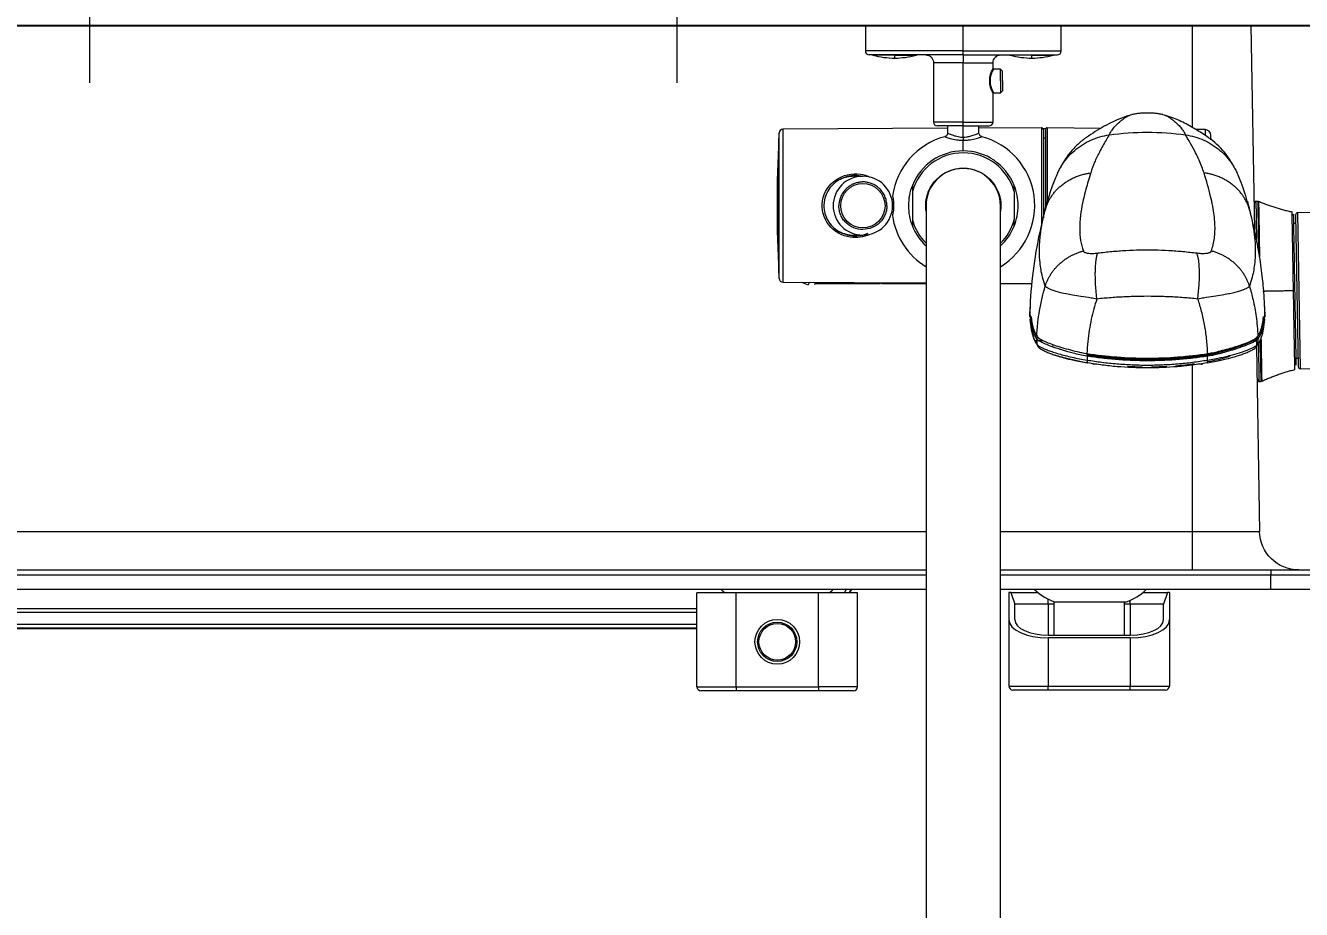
# Model space of a CAD drawing. Extents: x 0 to 3160, y 0 to 2315.
# Drawn here: x 906.4 to 1232.2, y 1869.3 to 2095 of the extents above; entities that cross this region are included whole.
import ezdxf

# ---------------------------------------------------------------- set-up
doc = ezdxf.new("R2010")
doc.units = 0
doc.header["$LTSCALE"] = 10
doc.header["$MEASUREMENT"] = 0
doc.header["$PDMODE"] = 3
doc.header["$PDSIZE"] = -10
doc.linetypes.add('CENTER2', pattern=[28.575, 19.05, -3.175, 3.175, -3.175])
doc.layers.get('0').update_dxf_attribs({"linetype": 'CONTINUOUS'})
doc.layers.get('DEFPOINTS').update_dxf_attribs({"linetype": 'CONTINUOUS'})
doc.layers.add('1', color=7, linetype='CONTINUOUS', true_color=0xffffff)
doc.layers.add('Cneter', color=1, linetype='CENTER2', lineweight=13)
doc.styles.add('Daelim Dimension', font='')
doc.styles.get('Daelim Dimension').set_extended_font_data('나눔고딕')
doc.dimstyles.new('DEFAULT', dxfattribs={"dimscale": 2, "dimtxt": 2, "dimasz": 2, "dimexe": 0, "dimexo": 2, "dimgap": 1, "dimtad": 1, "dimdec": 1, "dimzin": 9, "dimdsep": 46, "dimtxsty": 'Daelim Dimension', "dimcen": 0.5, "dimclrd": 252, "dimclre": 252, "dimclrt": 3, "dimadec": 1, "dimazin": 0, "dimtfac": 1, "dimtdec": 1, "dimtix": 1, "dimtmove": 0, "dimatfit": 3, "dimfxl": 1, "dimtolj": 1, "dimtzin": 1, "dimlwd": 9, "dimlwe": 9, "dimarcsym": 0})

# ---------------------------------------------------------------- blocks, each defined once
blk = doc.blocks.new('*D13')
at = {"color": 5, "lineweight": 9, "ltscale": 0.5, "transparency": 16777216}
for p, q in [((1424.25, 2095.02), (1425.94, 2095.02)), ((1423.94, 2087.02), (1423.94, 1551.36)), ((1149.83, 1543.36), (1425.94, 1543.36))]:
    blk.add_line(p, q, dxfattribs=at)
at = {"color": 5, "ltscale": 0.5, "transparency": 16777216}
for points in [[(1422.61, 2087.02), (1425.27, 2087.02), (1423.94, 2095.02)], [(1422.61, 1551.36), (1425.27, 1551.36), (1423.94, 1543.36)]]:
    blk.add_solid(points, dxfattribs=at)
at = {"layer": 'DEFPOINTS', "color": 0, "ltscale": 0.5, "transparency": 16777216}
for p in [(1420.25, 2095.02), (1145.83, 1543.36), (1423.94, 1543.36)]:
    blk.add_point(p, dxfattribs=at)
at = {"color": 7, "ltscale": 0.5, "transparency": 16777216, "insert": (1411.05, 1819.19), "char_height": 20, "attachment_point": 5, "rotation": 90, "style": 'Daelim Dimension'}
blk.add_mtext('\\A1;552', dxfattribs=at)

msp = doc.modelspace()

# ---------------------------------------------------------------- linework, layer by layer
at = {"ltscale": 0.5}
msp.add_line((680.33, 2095.02), (2160.17, 2095.02), dxfattribs=at)
at = {"color": 7, "ltscale": 0.5}
msp.add_arc((1158.33, 2080.88), 5.74, 148.4805, 211.521, dxfattribs=at)
at = {"layer": '1', "color": 7, "linetype": 'Continuous', "lineweight": 18}
for p, q in [((1138.23, 2095.02), (784.33, 2095.02)), ((1120.83, 2095.02), (1120.83, 2088.52)), ((1145.83, 2095.02), (1120.83, 2095.02)), ((1145.83, 2095.02), (1170.83, 2095.02)), ((1204.33, 2095.02), (1155.83, 2095.02)), ((1170.83, 2088.52), (1170.83, 2095.02)), ((1204.33, 2095.02), (1219.25, 2095.02)), ((1219.25, 2095.02), (1220.16, 2042.94)), ((1145.83, 2087.52), (1121.83, 2087.52)), ((1138.23, 2085.52), (1138.23, 2070.38)), ((1145.83, 2087.52), (1169.83, 2087.52)), ((1153.43, 2083.88), (1153.43, 2085.52)), ((1155.33, 2083.88), (1153.43, 2083.88)), ((1155.83, 2083.38), (1155.33, 2083.88)), ((1155.33, 2080.88), (1155.33, 2083.88)), ((1155.83, 2080.88), (1155.83, 2083.38)), ((1155.33, 2080.88), (1155.33, 2077.88)), ((1155.83, 2080.88), (1155.83, 2078.38)), ((1153.43, 2077.88), (1155.33, 2077.88)), ((1153.43, 2070.38), (1153.43, 2077.88)), ((1155.33, 2077.88), (1155.83, 2078.38)), ((1141.83, 2068.78), (1099.79, 2068.53)), ((1145.83, 2069.38), (1139.23, 2069.38)), ((1141.83, 2069.38), (1141.83, 2067.61)), ((1145.83, 2069.38), (1152.43, 2069.38)), ((1149.83, 2067.61), (1149.83, 2069.38)), ((1165.79, 2068.92), (1149.83, 2068.83)), ((1165.79, 2068.92), (1165.79, 2043.96)), ((1181.05, 2068.76), (1167.29, 2068.92)), ((1167.29, 2068.92), (1167.29, 2049.98)), ((1098.77, 2067.03), (1098.77, 2031.02)), ((1166.86, 2068.68), (1166.22, 2068.68)), ((1166.29, 2068.42), (1166.29, 2045.96)), ((1166.79, 2066.23), (1166.29, 2066.23)), ((1166.79, 2068.42), (1166.79, 2049.02)), ((1207.57, 2068.45), (1205.18, 2068.48)), ((1120.19, 2056.52), (1117.85, 2056.52)), ((1132.83, 2052.66), (1132.83, 2045.38)), ((1158.83, 2052.66), (1158.83, 2045.38)), ((1136.33, 2049.02), (1136.33, 2021.12)), ((1155.33, 2021.12), (1155.33, 2049.02)), ((1230.69, 2046.7), (1231.03, 2027.3)), ((1271.45, 2047.44), (1231.18, 2047.21)), ((1231.18, 2047.21), (1231.52, 2027.31)), ((1230.72, 2044.51), (1230.02, 2044.5)), ((1117.85, 2041.52), (1120.19, 2041.52)), ((1220.27, 2041.95), (1220.17, 2041.94)), ((1099.79, 2029.51), (1136.33, 2029.3)), ((1104.5, 2029.49), (1106.2, 2028.83)), ((1108.23, 2029.12), (1124.33, 2029.12)), ((1125.33, 2029.12), (1125.33, 2029.36)), ((1125.33, 2029.12), (1136.33, 2029.19)), ((1155.33, 2029.19), (1163.39, 2029.14)), ((1231.03, 2027.3), (1231.36, 2007.91)), ((1231.52, 2027.31), (1231.87, 2007.41)), ((1136.33, 2021.12), (1136.33, 1686.12)), ((1155.33, 1686.12), (1155.33, 2021.12)), ((1166.07, 2014.52), (1164.27, 2014.52)), ((1220.64, 2015.28), (1220.68, 2013.08)), ((1220.68, 2012.99), (1221.5, 1965.85)), ((1220.69, 2012.3), (1220.79, 2012.29)), ((1230.63, 2010.08), (1231.33, 2010.1)), ((1231.87, 2007.41), (1272.13, 2008.59)), ((1221.43, 2004.13), (1221.81, 2004.14)), ((764.33, 1956.02), (1136.33, 1956.02)), ((1155.33, 1956.02), (1224.33, 1956.02)), ((1224.33, 1956.02), (1242.99, 1956.02)), ((1136.33, 1951.02), (764.33, 1951.02)), ((1087.83, 1950.18), (1077.83, 1950.18)), ((1077.83, 1926.18), (1077.83, 1950.18)), ((1108.83, 1950.18), (1087.83, 1950.18)), ((1118.83, 1950.18), (1108.83, 1950.18)), ((1118.83, 1926.18), (1118.83, 1950.18)), ((1224.33, 1951.02), (1155.33, 1951.02)), ((1157.48, 1950.3), (1157.48, 1943.34)), ((1157.98, 1950.3), (1157.48, 1950.3)), ((1157.98, 1950.3), (1158.98, 1947.3)), ((1157.98, 1950.3), (1164.84, 1950.3)), ((1191.75, 1950.3), (1197.98, 1950.3)), ((1197.98, 1950.3), (1196.98, 1947.3)), ((1198.48, 1950.3), (1197.98, 1950.3)), ((1198.48, 1950.3), (1198.48, 1943.34)), ((1242.83, 1951.02), (1224.33, 1951.02)), ((818.72, 1946.15), (1077.83, 1946.15)), ((1158.98, 1943.34), (1158.98, 1947.3)), ((1167.48, 1947.3), (1158.98, 1947.3)), ((1168.98, 1947.3), (1167.48, 1947.3)), ((1168.98, 1947.94), (1168.98, 1939.38)), ((1169.12, 1947.89), (1178.3, 1947.89)), ((1178.3, 1947.89), (1187.47, 1947.89)), ((1186.98, 1939.38), (1186.98, 1947.89)), ((1188.48, 1947.3), (1186.98, 1947.3)), ((1196.98, 1947.3), (1188.48, 1947.3)), ((1196.98, 1943.34), (1196.98, 1947.3)), ((1157.48, 1943.34), (1157.48, 1926.37)), ((1198.48, 1943.34), (1198.48, 1926.37)), ((1077.83, 1941.02), (818.72, 1941.02)), ((1167.48, 1939.38), (1188.48, 1939.38)), ((1188.48, 1938.68), (1167.48, 1938.68)), ((1087.83, 1925.18), (1078.83, 1925.18)), ((1108.83, 1925.18), (1087.83, 1925.18)), ((1117.83, 1925.18), (1108.83, 1925.18)), ((1167.48, 1925.37), (1158.48, 1925.37)), ((1188.48, 1925.37), (1167.48, 1925.37)), ((1197.48, 1925.37), (1188.48, 1925.37))]:
    msp.add_line(p, q, dxfattribs=at)
at = {"layer": '1', "color": 7, "linetype": 'Continuous', "lineweight": 13}
for p, q in [((1145.83, 2088.52), (1145.83, 2095.02)), ((1204.33, 2068.96), (1204.33, 2095.02)), ((1145.83, 2088.52), (1120.83, 2088.52)), ((1145.83, 2087.52), (1145.83, 2088.52)), ((1145.83, 2088.52), (1170.83, 2088.52)), ((1128.33, 2087.42), (1122.86, 2087.42)), ((1128.33, 2087.52), (1128.33, 2087.42)), ((1128.33, 2087.42), (1133.81, 2087.42)), ((1128.33, 2086.72), (1128.33, 2087.42)), ((1145.83, 2085.52), (1138.23, 2085.52)), ((1145.83, 2087.52), (1145.83, 2085.52)), ((1145.83, 2085.52), (1153.43, 2085.52)), ((1145.83, 2070.38), (1145.83, 2085.52)), ((1163.33, 2087.42), (1157.86, 2087.42)), ((1163.33, 2087.52), (1163.33, 2087.42)), ((1163.33, 2087.42), (1168.81, 2087.42)), ((1163.33, 2086.72), (1163.33, 2087.42)), ((1145.83, 2066.52), (1145.83, 2084.02)), ((1145.83, 2070.38), (1138.23, 2070.38)), ((1145.83, 2069.38), (1145.83, 2070.38)), ((1145.83, 2070.38), (1153.43, 2070.38)), ((1098.73, 2049.02), (1098.73, 2066.24)), ((1098.77, 2067.04), (1098.77, 2031)), ((1098.8, 2049.02), (1098.8, 2067.59)), ((1099.79, 2068.53), (1099.79, 2029.51)), ((1145.83, 2063.02), (1145.83, 2065.74)), ((1207.57, 2068.45), (1207.57, 2067.1)), ((1209.05, 2065.87), (1209.05, 2067)), ((1098.73, 2031.8), (1098.73, 2049.02)), ((1098.8, 2030.46), (1098.8, 2049.02)), ((1124.33, 2029.12), (1124.33, 2029.37)), ((1164.72, 2013.58), (1164.59, 2015.07)), ((1221.08, 2015.07), (1220.95, 2013.58)), ((1177.45, 2010.6), (1177.47, 2009.61)), ((1208.19, 2009.62), (1208.22, 2010.6)), ((1204.33, 1965.85), (1204.33, 2008.41)), ((784.33, 1965.85), (1136.33, 1965.85)), ((1155.33, 1965.85), (1204.33, 1965.85)), ((1204.33, 1956.02), (1204.33, 1965.85)), ((1204.33, 1965.85), (1221.5, 1965.85)), ((1224.33, 1956.02), (1224.33, 1954.74)), ((1136.33, 1954.74), (764.33, 1954.74)), ((1224.33, 1954.74), (1155.33, 1954.74)), ((1243.95, 1954.74), (1224.33, 1954.74)), ((1224.33, 1951.02), (1224.33, 1954.74)), ((1087.83, 1926.18), (1087.83, 1950.18)), ((1108.83, 1926.18), (1108.83, 1950.18)), ((1167.48, 1947.3), (1167.48, 1948.58)), ((1188.48, 1947.3), (1188.48, 1948.29)), ((1077.83, 1945.15), (818.72, 1945.15)), ((1167.48, 1947.3), (1167.48, 1939.38)), ((1188.48, 1947.3), (1188.48, 1939.38)), ((818.72, 1942.15), (1077.83, 1942.15)), ((1077.83, 1941.15), (818.72, 1941.15)), ((1167.48, 1938.68), (1167.48, 1926.37)), ((1188.48, 1938.68), (1188.48, 1926.37)), ((1077.83, 1926.18), (1087.83, 1926.18)), ((1087.83, 1926.18), (1087.83, 1925.18)), ((1087.83, 1926.18), (1108.83, 1926.18)), ((1108.83, 1926.18), (1108.83, 1925.18)), ((1118.83, 1926.18), (1108.83, 1926.18)), ((1157.48, 1926.37), (1167.48, 1926.37)), ((1167.48, 1925.37), (1167.48, 1926.37)), ((1167.48, 1926.37), (1188.48, 1926.37)), ((1188.48, 1925.37), (1188.48, 1926.37)), ((1188.48, 1926.37), (1198.48, 1926.37))]:
    msp.add_line(p, q, dxfattribs=at)
for centre, radius in [((1120.19, 2049.02), 5.66), ((1098.33, 1937.68), 5.7), ((1098.33, 1937.68), 4.67)]:
    msp.add_circle(centre, radius, dxfattribs=at)
at = {"layer": '1', "color": 7, "linetype": 'Continuous', "lineweight": 18}
msp.add_circle((1098.33, 1937.68), 5, dxfattribs=at)
for centre, radius, start, end in [((1121.83, 2088.52), 1, 180, 270), ((1169.83, 2088.52), 1, 270, 0), ((1122.98, 2087.91), 0.5, 230.0309, 255.4454), ((1128.33, 2108.51), 21.79, 255.4454, 270), ((1128.33, 2108.51), 21.79, 270, 284.5546), ((1133.68, 2087.91), 0.5, 284.5546, 309.9691), ((1157.98, 2087.91), 0.5, 230.0309, 255.4454), ((1163.33, 2108.51), 21.79, 255.4454, 270), ((1163.33, 2108.51), 21.79, 270, 284.5546), ((1168.68, 2087.91), 0.5, 284.5546, 309.9691), ((1139.23, 2070.38), 1, 180, 270), ((1152.43, 2070.38), 1, 270, 0), ((1165.79, 2068.42), 0.5, 0, 90), ((1167.29, 2068.42), 0.5, 90, 180), ((1442.12, 2049.02), 343.83, 177.1294, 182.8706), ((1099.03, 2066.23), 0.3, 149.6796, 177.1294), ((1442.12, 2049.02), 343.83, 176.9052, 176.9959), ((1099.07, 2067.03), 0.3, 176.9959, 180), ((1099.79, 2067.53), 1, 90.3395, 176.9052), ((1145.83, 2049.02), 18.25, 105.0333, 172.2314), ((1145.83, 2049.02), 18.25, 301.3711, 74.9619), ((1207.55, 2066.95), 1.5, 2.1611, 89.3228), ((732.58, 2049.02), 476.81, 2.0378, 2.1611), ((1145.83, 2049.02), 14, 21.7868, 158.2132), ((1145.83, 2049.02), 9.5, 90, 180), ((1145.83, 2049.02), 9.5, 0, 90), ((1145.83, 2049.02), 14, 158.2132, 180), ((1145.83, 2049.02), 14, 0, 21.7868), ((1221.02, 2049.63, 0), 0.5, 65.0435, 91), ((1145.83, 2049.02), 18.25, 187.7853, 238.63), ((1145.83, 2049.02), 14, 180, 201.7868), ((1145.83, 2049.02), 14, 338.2132, 0), ((1231.19, 2046.71), 0.5, 91, 181), ((1145.83, 2049.02), 14, 201.7868, 227.2687), ((1145.83, 2049.02), 14, 312.7313, 338.2132), ((1099.03, 2031.82), 0.3, 182.8706, 210.3204), ((1099.07, 2031.02), 0.3, 180, 183.0041), ((1442.12, 2049.02), 343.83, 183.0041, 183.0948), ((1099.79, 2030.51), 1, 183.0948, 269.6605), ((1124.33, 2029.62), 0.5, 270, 329.0893), ((1125.33, 2029.62), 0.5, 211.0247, 270), ((1231.86, 2007.91), 0.5, 181, 271), ((1093.58, 1960.83), 13.69, 225.7907, 231.0894), ((1103.01, 1960.83), 13.69, 308.9104, 314.2094), ((1173.58, 1960.83), 13.69, 225.7907, 250.9964), ((1183.01, 1960.83), 13.69, 289.0036, 314.2094), ((1078.83, 1926.18), 1, 180, 270), ((1117.83, 1926.18), 1, 270, 0), ((1158.48, 1926.37), 1, 180, 270), ((1197.48, 1926.37), 1, 270, 0)]:
    msp.add_arc(centre, radius, start, end, dxfattribs=at)
at = {"layer": '1', "color": 7, "linetype": 'Continuous', "lineweight": 18, "extrusion": (0, 0, -1)}
for centre, radius, start, end in [((-1136.23, 2085.52), 2, 90, 180), ((-1155.43, 2085.52), 2, 0, 90), ((-1145.83, 2049.02), 9.6, 0, 180), ((-1145.83, 2049.02), 9.6, 351.7228, 0), ((-1145.83, 2049.02), 9.6, 180, 188.2772), ((-1231.5, 1966.02), 10, 270, 359), ((-1099.95, 1961.02), 20, 210.0001, 212.8189)]:
    msp.add_arc(centre, radius, start, end, dxfattribs=at)
at = {"layer": '1', "color": 7, "linetype": 'Continuous', "lineweight": 13}
for centre, radius, start, end in [((1145.83, 2049.02), 13.5, 15.6425, 164.3575), ((1145.83, 2049.02), 13.5, 195.6425, 225.2763), ((1145.83, 2049.02), 13.5, 314.7237, 344.3575), ((1099.95, 1961.02), 18.88, 324.9575, 328.0127)]:
    msp.add_arc(centre, radius, start, end, dxfattribs=at)
at = {"layer": '1', "color": 7, "linetype": 'Continuous', "lineweight": 13, "extrusion": (0, 0, -1)}
msp.add_arc((-1099.95, 1961.02), 19.88, 210.2045, 213.0456, dxfattribs=at)
at = {"layer": '1', "color": 7, "linetype": 'Continuous', "lineweight": 18}
for centre, major_axis, ratio, start_param, end_param in [((1117.85, 2049.02), (-7.67, 0), 0.978148, 4.712389, 5.135719), ((1117.85, 2049.02), (-7.67, 0), 0.978148, 1.064804, 1.570796), ((1203.28, 2025.45), (-1.45, -12.42), 0.197315, 1.574193, 2.777442), ((1165.71, 2013.68), (-0.815, -0.579), 0.984987, 6.281996, 6.400035), ((1177.47, 2011.33), (0.045, 0.297), 0.214145, 1.745966, 3.757093), ((1208.19, 2011.33), (0.045, -0.297), 0.214142, 5.667685, 7.678813), ((1219.96, 2013.68), (-0.815, 0.579), 0.984993, 3.0268, 3.103697), ((1207.95, 2009.87), (0.166, -0.986), 0.208473, 6.214509, 7.559034), ((1167.48, 1943.34), (10, 0), 0.466308, 3.141593, 4.712389), ((1167.48, 1943.34), (8.5, 0), 0.466308, 3.141593, 4.712389), ((1188.48, 1943.34), (10, 0), 0.466308, 4.712389, 6.283185), ((1188.48, 1943.34), (8.5, 0), 0.466308, 4.712389, 6.283185)]:
    msp.add_ellipse(centre, major_axis=major_axis, ratio=ratio, start_param=start_param, end_param=end_param, dxfattribs=at)
at = {"layer": '1', "color": 7, "linetype": 'Continuous', "lineweight": 18, "extrusion": (0, 0, -1)}
msp.add_ellipse((1120.19, 2049.02), major_axis=(-6.13, 0), ratio=0.978148, start_param=6.280467, end_param=6.285904, dxfattribs=at)
at = {"layer": '1', "color": 7, "linetype": 'Continuous', "lineweight": 13}
for centre, major_axis, ratio, start_param, end_param in [((1164.89, 2015.1), (0.251, 0.164), 0.982614, 1.001505, 2.661356), ((1165.71, 2013.68), (-0.815, -0.579), 0.984987, 5.763218, 6.281996), ((1219.96, 2013.68), (-0.815, 0.579), 0.984993, 3.142721, 3.661677), ((1220.78, 2015.1), (0.251, -0.164), 0.982614, 0.480237, 2.140088), ((1220.8, 2015.7), (0.25, -0.165), 0.982579, 5.287968, 6.908882), ((1177.53, 2010.67), (-0.045, -0.297), 0.213158, 3.760568, 5.003914), ((1208.14, 2010.67), (0.045, -0.297), 0.213158, 1.279271, 2.522617), ((1177.72, 2009.87), (-0.166, -0.986), 0.208465, 5.007343, 6.351865)]:
    msp.add_ellipse(centre, major_axis=major_axis, ratio=ratio, start_param=start_param, end_param=end_param, dxfattribs=at)
at = {"layer": '1', "color": 7, "linetype": 'Continuous', "lineweight": 18}
for points, knots in [([(1188.22, 2072.08), (1186.42, 2071.48), (1183.01, 2070.08), (1179.13, 2067.72), (1176.12, 2065.66), (1173.98, 2063.72), (1172.04, 2061.27), (1170.91, 2059.36), (1170.39, 2058.31)], [0, 0, 0, 0, 0.250663, 0.493908, 0.615571, 0.7393, 0.867057, 1, 1, 1, 1]), ([(1215.28, 2058.31), (1214.34, 2060.17), (1212.19, 2063.48), (1208.4, 2066.55), (1204.78, 2068.74), (1201.38, 2070.69), (1198.82, 2071.66), (1197.45, 2072.08)], [0, 0, 0, 0, 0.235839, 0.473611, 0.638661, 0.81266, 1, 1, 1, 1]), ([(1141.83, 2067.64), (1141.84, 2067.53), (1141.81, 2067.31), (1141.65, 2067), (1141.4, 2066.76), (1141.2, 2066.67), (1141.09, 2066.65)], [0, 0, 0, 0, 0.242089, 0.499008, 0.756466, 1, 1, 1, 1]), ([(1141.83, 2067.61), (1141.83, 2067.61), (1142.03, 2067.5), (1142.82, 2067.16), (1143.75, 2066.85), (1144.49, 2066.65), (1145.17, 2066.54), (1145.61, 2066.53), (1145.83, 2066.52)], [0, 0, 0, 0, 0.225381, 0.505712, 0.669297, 0.790152, 0.896393, 1, 1, 1, 1]), ([(1145.83, 2066.52), (1146.1, 2066.53), (1146.71, 2066.57), (1147.69, 2066.78), (1148.8, 2067.14), (1149.63, 2067.5), (1149.83, 2067.61), (1149.83, 2067.61), (1149.83, 2067.61)], [0, 0, 0, 0, 0.123458, 0.287607, 0.493343, 0.772319, 0.999355, 1, 1, 1, 1]), ([(1150.58, 2066.65), (1150.47, 2066.67), (1150.27, 2066.76), (1150.02, 2067), (1149.86, 2067.31), (1149.83, 2067.53), (1149.83, 2067.64)], [0, 0, 0, 0, 0.243534, 0.500993, 0.757911, 1, 1, 1, 1]), ([(1121.83, 2041.62), (1120.34, 2040.98), (1118.65, 2040.74), (1114.85, 2041.3), (1112.83, 2042.44), (1110.17, 2045.82), (1109.54, 2048.12), (1110.26, 2052.49), (1111.56, 2054.41), (1115.12, 2056.85), (1117.4, 2057.39), (1120.44, 2056.94), (1121.25, 2056.7), (1122.01, 2056.35)], [0, 0, 0, 0, 0.145825, 0.145825, 0.340647, 0.340647, 0.53547, 0.53547, 0.730292, 0.730292, 0.925115, 0.925115, 1, 1, 1, 1]), ([(1119.67, 2056.6), (1119.01, 2056.71), (1118.33, 2056.74), (1116.35, 2056.6), (1115.06, 2056.19), (1111.71, 2054.16), (1110.22, 2051.71), (1110.21, 2047.7), (1110.58, 2046.39), (1111.89, 2044.15), (1112.84, 2043.2), (1115.05, 2041.86), (1116.34, 2041.45), (1118.96, 2041.26), (1120.31, 2041.47), (1121.53, 2041.98)], [0, 0, 0, 0, 0.068105, 0.068105, 0.201233, 0.201233, 0.467488, 0.467488, 0.600616, 0.600616, 0.733744, 0.733744, 0.866872, 0.866872, 1, 1, 1, 1]), ([(1112.59, 2049.02), (1112.59, 2050.98), (1114.26, 2054.93), (1120.19, 2057.33), (1126.12, 2054.93), (1128.62, 2049.02), (1126.12, 2043.12), (1120.19, 2040.72), (1114.26, 2043.12), (1112.59, 2047.06), (1112.59, 2049.02)], [0, 0, 0, 0, 0.12437, 0.25, 0.37563, 0.5, 0.62437, 0.75, 0.87563, 1, 1, 1, 1]), ([(1169.91, 2057.36), (1169.9, 2057.34), (1169.63, 2056.78), (1169.16, 2055.69), (1168.49, 2053.93), (1167.89, 2052.12), (1167.5, 2050.84), (1167.33, 2050.2)], [0, 0, 0, 0, 0.008522, 0.2277, 0.464789, 0.738136, 1, 1, 1, 1]), ([(1218.35, 2050.17), (1218.09, 2051.1), (1217.54, 2052.9), (1216.68, 2055.26), (1216.07, 2056.71), (1215.77, 2057.34), (1215.73, 2057.41)], [0, 0, 0, 0, 0.38308, 0.746002, 0.968838, 1, 1, 1, 1]), ([(1126.32, 2049.02), (1126.29, 2049.44), (1126.24, 2050.27), (1125.85, 2051.44), (1125.27, 2052.47), (1124.54, 2053.34), (1123.7, 2054.03), (1122.79, 2054.55), (1121.84, 2054.9), (1120.89, 2055.08), (1119.97, 2055.11), (1119.1, 2055.01), (1118.29, 2054.8), (1117.55, 2054.5), (1116.9, 2054.13), (1116.32, 2053.7), (1115.83, 2053.25), (1115.41, 2052.78), (1115.07, 2052.3), (1114.8, 2051.83), (1114.58, 2051.37), (1114.41, 2050.94), (1114.29, 2050.53), (1114.2, 2050.16), (1114.14, 2049.82), (1114.1, 2049.53), (1114.07, 2049.27), (1114.06, 2049.11), (1114.06, 2049.04)], [0, 0, 0, 0, 0.066073, 0.129853, 0.191355, 0.250595, 0.307586, 0.362341, 0.414873, 0.465192, 0.51331, 0.559236, 0.602978, 0.644543, 0.683939, 0.721171, 0.756243, 0.789161, 0.819925, 0.84854, 0.875005, 0.899322, 0.921489, 0.941504, 0.959367, 0.975073, 0.988619, 1, 1, 1, 1]), ([(1132.83, 2054.22), (1132.83, 2054.22), (1132.83, 2054.22), (1132.83, 2054.2), (1132.83, 2054.18), (1132.83, 2054.13), (1132.83, 2054.1), (1132.83, 2053.97), (1132.83, 2053.88), (1132.83, 2053.47), (1132.83, 2053.13), (1132.83, 2052.76), (1132.83, 2052.71), (1132.83, 2052.66)], [0, 0, 0, 0, 0.03963, 0.03963, 0.088725, 0.088725, 0.170069, 0.170069, 0.343238, 0.343238, 0.92063, 0.92063, 1, 1, 1, 1]), ([(1158.83, 2052.66), (1158.83, 2053), (1158.83, 2053.34), (1158.83, 2053.73), (1158.83, 2053.8), (1158.83, 2053.95), (1158.83, 2054.03), (1158.83, 2054.12), (1158.83, 2054.14), (1158.83, 2054.18), (1158.83, 2054.2), (1158.83, 2054.22), (1158.83, 2054.22), (1158.83, 2054.22)], [0, 0, 0, 0, 0.583254, 0.583254, 0.70865, 0.70865, 0.853126, 0.853126, 0.908969, 0.908969, 0.965806, 0.965806, 1, 1, 1, 1]), ([(1127.76, 2051.52), (1127.76, 2051.52), (1127.76, 2051.52), (1127.77, 2051.48), (1127.78, 2051.41), (1127.83, 2051.18), (1127.86, 2051.02), (1127.92, 2050.64), (1127.96, 2050.41), (1128.01, 2049.91), (1128.03, 2049.63), (1128.04, 2049.24), (1128.05, 2049.13), (1128.05, 2049.02)], [0, 0, 0, 0, 0.067695, 0.067695, 0.276612, 0.276612, 0.487013, 0.487013, 0.702076, 0.702076, 0.918184, 0.918184, 1, 1, 1, 1]), ([(1167.34, 2050.19), (1166.58, 2047.53), (1165.09, 2041.59), (1163.45, 2032.12), (1162.93, 2025.49), (1162.84, 2022.09)], [0, 0, 0, 0, 0.2803, 0.626776, 1, 1, 1, 1]), ([(1222.83, 2022.09), (1222.79, 2023.45), (1222.65, 2026.42), (1222.2, 2031.31), (1221.38, 2037.05), (1220.14, 2043.37), (1219.01, 2047.78), (1218.39, 2049.97)], [0, 0, 0, 0, 0.150951, 0.32778, 0.532769, 0.768729, 1, 1, 1, 1]), ([(1126.32, 2049.02), (1126.32, 2048.97), (1126.32, 2048.87), (1126.31, 2048.67), (1126.28, 2048.32), (1126.17, 2047.63), (1125.87, 2046.67), (1125.3, 2045.62), (1123.81, 2043.8), (1120.95, 2042.64), (1117.82, 2043.27), (1116.11, 2044.37), (1115.08, 2045.59), (1114.6, 2046.47), (1114.33, 2047.22), (1114.19, 2047.81), (1114.12, 2048.31), (1114.08, 2048.66), (1114.07, 2048.83), (1114.06, 2048.92), (1114.06, 2048.96), (1114.06, 2048.99), (1114.06, 2049), (1114.06, 2049), (1114.06, 2049), (1114.06, 2049.01), (1114.06, 2049.01), (1114.06, 2049.01), (1114.06, 2049.01), (1114.06, 2049.01), (1114.06, 2049.01), (1114.06, 2049.01), (1114.06, 2049.01), (1114.06, 2049.01)], [0, 0, 0, 0, 0.007939, 0.015873, 0.031726, 0.063379, 0.12646, 0.189299, 0.251899, 0.497305, 0.622258, 0.747502, 0.810384, 0.873276, 0.904848, 0.936456, 0.968198, 0.984103, 0.992054, 0.996028, 0.998014, 0.999007, 0.999504, 0.999752, 0.999876, 0.999938, 0.999969, 0.999984, 0.999992, 0.999994, 0.999996, 0.999998, 1, 1, 1, 1]), ([(1128.05, 2049.02), (1128.05, 2048.75), (1128.03, 2048.47), (1127.99, 2047.95), (1127.96, 2047.7), (1127.9, 2047.27), (1127.87, 2047.07), (1127.81, 2046.77), (1127.78, 2046.66), (1127.76, 2046.55), (1127.76, 2046.52), (1127.76, 2046.52)], [0, 0, 0, 0, 0.211316, 0.211316, 0.422376, 0.422376, 0.637219, 0.637219, 0.854473, 0.854473, 1, 1, 1, 1]), ([(1230.53, 2027.29), (1230.51, 2027.94), (1230.5, 2028.58), (1230.48, 2029.86), (1230.47, 2030.49), (1230.44, 2032.38), (1230.41, 2033.61), (1230.37, 2035.98), (1230.35, 2037.12), (1230.32, 2039.26), (1230.3, 2040.25), (1230.27, 2042.07), (1230.25, 2042.89), (1230.23, 2044.31), (1230.22, 2044.92), (1230.2, 2045.9), (1230.19, 2046.28), (1230.19, 2046.78), (1230.18, 2046.9), (1230.18, 2046.9), (1230.19, 2046.78), (1230.19, 2046.46), (1230.19, 2046.39), (1230.19, 2046.32)], [0, 0, 0, 0, 0.054071, 0.054071, 0.108144, 0.108144, 0.216277, 0.216277, 0.324425, 0.324425, 0.432562, 0.432562, 0.540698, 0.540698, 0.648837, 0.648837, 0.756978, 0.756978, 0.865123, 0.865123, 0.973264, 0.973264, 1, 1, 1, 1]), ([(1132.83, 2045.38), (1132.83, 2045.05), (1132.83, 2044.71), (1132.83, 2044.31), (1132.83, 2044.24), (1132.83, 2044.1), (1132.83, 2044.02), (1132.83, 2043.93), (1132.83, 2043.91), (1132.83, 2043.86), (1132.83, 2043.85), (1132.83, 2043.83), (1132.83, 2043.83), (1132.83, 2043.83)], [0, 0, 0, 0, 0.583254, 0.583254, 0.70865, 0.70865, 0.853126, 0.853126, 0.908969, 0.908969, 0.965806, 0.965806, 1, 1, 1, 1]), ([(1158.83, 2043.83), (1158.83, 2043.83), (1158.83, 2043.83), (1158.83, 2043.85), (1158.83, 2043.87), (1158.83, 2043.91), (1158.83, 2043.95), (1158.83, 2044.07), (1158.83, 2044.17), (1158.83, 2044.58), (1158.83, 2044.91), (1158.83, 2045.29), (1158.83, 2045.34), (1158.83, 2045.38)], [0, 0, 0, 0, 0.03963, 0.03963, 0.088725, 0.088725, 0.170069, 0.170069, 0.343238, 0.343238, 0.92063, 0.92063, 1, 1, 1, 1]), ([(1230.86, 2008.34), (1230.85, 2008.57), (1230.85, 2008.85), (1230.83, 2009.67), (1230.82, 2010.28), (1230.8, 2011.7), (1230.78, 2012.52), (1230.75, 2014.34), (1230.73, 2015.33), (1230.7, 2017.47), (1230.68, 2018.6), (1230.64, 2020.98), (1230.61, 2022.21), (1230.58, 2024.1), (1230.57, 2024.73), (1230.55, 2026.01), (1230.54, 2026.65), (1230.53, 2027.29)], [0, 0, 0, 0, 0.101693, 0.101693, 0.251421, 0.251421, 0.401134, 0.401134, 0.550846, 0.550846, 0.700561, 0.700561, 0.850284, 0.850284, 0.925138, 0.925138, 1, 1, 1, 1]), ([(1162.88, 2020.58), (1162.87, 2020.79), (1162.86, 2021), (1162.86, 2021.91), (1162.9, 2022.63), (1162.98, 2023.39)], [0, 0, 0, 0, 0.242512, 0.242512, 1, 1, 1, 1]), ([(1222.7, 2023.27), (1222.77, 2022.55), (1222.81, 2021.87), (1222.8, 2021), (1222.8, 2020.79), (1222.79, 2020.57)], [0, 0, 0, 0, 0.746651, 0.746651, 1, 1, 1, 1]), ([(1162.85, 2022.6), (1162.85, 2022.35), (1162.82, 2020.81), (1163.03, 2019.15), (1163.51, 2017.67), (1163.81, 2016.96), (1164.15, 2016.34), (1164.43, 2015.92), (1164.57, 2015.71)], [0, 0, 0, 0, 0.086761, 0.543335, 0.657422, 0.771542, 0.885737, 1, 1, 1, 1]), ([(1221.1, 2015.71), (1221.24, 2015.92), (1221.51, 2016.34), (1221.86, 2016.96), (1222.16, 2017.67), (1222.48, 2018.65), (1222.75, 2020.01), (1222.84, 2021.44), (1222.82, 2022.35), (1222.81, 2022.6)], [0, 0, 0, 0, 0.114255, 0.228442, 0.342553, 0.456631, 0.680723, 0.913236, 1, 1, 1, 1]), ([(1163.05, 2018.5), (1163.09, 2018.16), (1163.17, 2017.55), (1163.32, 2016.82), (1163.42, 2016.44), (1163.46, 2016.28)], [0, 0, 0, 0, 0.389714, 0.730687, 1, 1, 1, 1]), ([(1220.85, 2013.21), (1221.04, 2013.49), (1221.37, 2014.04), (1221.75, 2014.85), (1222.01, 2015.56), (1222.24, 2016.31), (1222.47, 2017.28), (1222.58, 2018.06), (1222.62, 2018.51)], [0, 0, 0, 0, 0.202359, 0.38601, 0.517163, 0.640777, 0.801741, 1, 1, 1, 1]), ([(1163.47, 2016.22), (1163.48, 2016.2), (1163.56, 2015.88), (1163.78, 2015.2), (1164.2, 2014.2), (1164.6, 2013.54), (1164.82, 2013.21)], [0, 0, 0, 0, 0.021008, 0.281538, 0.6255, 1, 1, 1, 1]), ([(1164.57, 2015.71), (1164.64, 2015.61), (1164.8, 2015.43), (1165.25, 2015.1), (1165.96, 2014.7), (1167.05, 2014.19), (1169.12, 2013.39), (1171.81, 2012.56), (1174.51, 2011.87), (1176.13, 2011.49), (1176.98, 2011.35), (1177.4, 2011.28)], [0, 0, 0, 0, 0.082016, 0.16558, 0.250311, 0.374814, 0.499668, 0.74882, 0.874355, 0.936659, 1, 1, 1, 1]), ([(1177.45, 2010.6), (1176.81, 2010.71), (1175.6, 2010.92), (1173.98, 2011.35), (1172.62, 2011.73), (1171.5, 2012.05), (1170.6, 2012.33), (1169.9, 2012.55), (1169.38, 2012.72), (1169.02, 2012.85), (1168.81, 2012.92), (1168.14, 2013.16), (1167.08, 2013.57), (1165.85, 2014.13), (1165.1, 2014.57), (1164.73, 2014.88), (1164.63, 2015.01), (1164.59, 2015.07)], [0, 0, 0, 0, 0.095356, 0.180765, 0.255896, 0.32081, 0.375716, 0.420666, 0.455666, 0.4807, 0.49574, 0.500765, 0.625303, 0.749988, 0.874546, 0.951584, 1, 1, 1, 1]), ([(1164.72, 2013.58), (1164.81, 2013.48), (1165, 2013.27), (1165.61, 2012.92), (1166.43, 2012.52), (1167.49, 2012.09), (1168.76, 2011.65), (1170.21, 2011.21), (1171.83, 2010.77), (1173.6, 2010.34), (1175.48, 2009.89), (1176.81, 2009.71), (1177.47, 2009.61)], [0, 0, 0, 0, 0.100385, 0.20018, 0.300559, 0.400425, 0.500329, 0.60028, 0.699954, 0.799725, 0.899865, 1, 1, 1, 1]), ([(1208.14, 2010.92), (1208.67, 2011.01), (1209.75, 2011.2), (1211.31, 2011.61), (1213.08, 2012.11), (1214.95, 2012.66), (1217, 2013.35), (1218.83, 2014.09), (1220.25, 2014.83), (1220.6, 2015.2), (1220.78, 2015.39)], [0, 0, 0, 0, 0.080027, 0.162964, 0.24969, 0.376083, 0.500106, 0.668532, 0.832762, 1, 1, 1, 1]), ([(1220.8, 2015.4), (1220.71, 2015.29), (1220.52, 2015.07), (1219.93, 2014.69), (1219.12, 2014.26), (1218.07, 2013.8), (1216.52, 2013.21), (1214.36, 2012.51), (1211.45, 2011.7), (1209.29, 2011.29), (1208.19, 2011.08)], [0, 0, 0, 0, 0.101442, 0.200716, 0.29936, 0.398951, 0.501019, 0.668462, 0.832515, 1, 1, 1, 1]), ([(1208.19, 2009.62), (1208.82, 2009.72), (1210.47, 2009.99), (1212.59, 2010.46), (1214.9, 2011.03), (1216.92, 2011.62), (1218.83, 2012.32), (1220.33, 2013.02), (1220.74, 2013.39), (1220.95, 2013.58)], [0, 0, 0, 0, 0.093716, 0.24921, 0.34225, 0.499168, 0.649639, 0.816167, 1, 1, 1, 1]), ([(1221.08, 2015.07), (1220.73, 2014.54), (1219.25, 2013.77), (1215.81, 2012.54), (1214.47, 2012.13), (1211.5, 2011.3), (1209.92, 2010.85), (1208.22, 2010.6)], [0, 0, 0, 0, 0.5, 0.5, 0.75, 0.75, 1, 1, 1, 1]), ([(1208.26, 2011.28), (1208.65, 2011.35), (1209.59, 2011.51), (1211.21, 2011.88), (1213.06, 2012.36), (1215.1, 2012.95), (1217.1, 2013.6), (1218.85, 2014.26), (1220.05, 2014.87), (1220.79, 2015.34), (1221, 2015.59), (1221.1, 2015.71)], [0, 0, 0, 0, 0.057469, 0.140259, 0.249724, 0.359222, 0.499404, 0.649424, 0.78573, 0.894254, 1, 1, 1, 1]), ([(1164.89, 2013.1), (1165.07, 2012.87), (1165.53, 2012.47), (1166.53, 2011.92), (1167.54, 2011.49), (1168.65, 2011.07), (1169.96, 2010.64), (1171.7, 2010.14), (1174.21, 2009.51), (1176.3, 2009.11), (1177.53, 2008.89)], [0, 0, 0, 0, 0.149728, 0.27143, 0.371446, 0.465806, 0.555806, 0.663822, 0.811711, 1, 1, 1, 1]), ([(1177.57, 2008.88), (1177.04, 2008.97), (1175.99, 2009.16), (1174.48, 2009.47), (1172.8, 2009.86), (1171.02, 2010.32), (1169.82, 2010.69), (1169.26, 2010.88), (1169.24, 2010.88)], [0, 0, 0, 0, 0.165122, 0.32972, 0.495539, 0.743495, 0.990388, 1, 1, 1, 1]), ([(1177.4, 2011.28), (1182.41, 2010.5), (1187.66, 2010.11), (1198.01, 2010.11), (1203.23, 2010.5), (1208.26, 2011.28)], [0, 0, 0, 0, 0.5, 0.5, 1, 1, 1, 1]), ([(1208.19, 2011.08), (1206.92, 2010.9), (1204.38, 2010.54), (1200.53, 2010.18), (1196.68, 2009.95), (1192.83, 2009.88), (1188.99, 2009.95), (1185.14, 2010.18), (1181.29, 2010.54), (1178.75, 2010.9), (1177.47, 2011.08)], [0, 0, 0, 0, 0.126903, 0.252182, 0.376367, 0.500001, 0.623635, 0.747819, 0.873098, 1, 1, 1, 1]), ([(1199.83, 2010.08), (1200.06, 2010.09), (1200.29, 2010.11), (1200.72, 2010.13), (1200.92, 2010.13), (1201.28, 2010.14), (1201.44, 2010.13), (1201.68, 2010.12), (1201.77, 2010.11), (1201.85, 2010.08), (1201.86, 2010.07), (1201.86, 2010.06)], [0, 0, 0, 0, 0.214497, 0.214497, 0.428916, 0.428916, 0.64448, 0.64448, 0.860777, 0.860777, 1, 1, 1, 1]), ([(1208.14, 2008.9), (1209.37, 2009.11), (1211.45, 2009.52), (1213.95, 2010.14), (1215.69, 2010.64), (1217, 2011.07), (1218.11, 2011.48), (1219.13, 2011.92), (1220.14, 2012.46), (1220.6, 2012.87), (1220.77, 2013.1)], [0, 0, 0, 0, 0.187694, 0.33529, 0.442975, 0.533023, 0.62745, 0.727639, 0.849687, 1, 1, 1, 1]), ([(1208.26, 2009.23), (1210.17, 2009.58), (1211.89, 2010), (1213.5, 2010.5), (1213.75, 2010.58), (1213.99, 2010.66)], [0, 0, 0, 0, 0.83218, 0.83218, 1, 1, 1, 1]), ([(1208.1, 2008.89), (1206.85, 2008.69), (1204.35, 2008.3), (1199.27, 2007.77), (1192.83, 2007.49), (1186.39, 2007.77), (1181.31, 2008.3), (1178.81, 2008.69), (1177.57, 2008.88)], [0, 0, 0, 0, 0.124968, 0.250284, 0.500308, 0.750033, 0.875142, 1, 1, 1, 1]), ([(1178.92, 2008.6), (1178.96, 2008.6), (1179.12, 2008.6), (1179.31, 2008.62), (1179.44, 2008.64), (1179.47, 2008.64)], [0, 0, 0, 0, 0.202038, 0.822892, 1, 1, 1, 1]), ([(1206.19, 2008.64), (1206.23, 2008.64), (1206.37, 2008.62), (1206.62, 2008.6), (1206.83, 2008.6), (1206.92, 2008.6)], [0, 0, 0, 0, 0.209002, 0.672353, 1, 1, 1, 1])]:
    msp.add_open_spline(points, degree=3, knots=knots, dxfattribs=at)
at = {"layer": '1', "color": 7, "linetype": 'Continuous', "lineweight": 13}
for points, knots in [([(1183.07, 2067.1), (1183.31, 2067.55), (1183.81, 2068.34), (1184.43, 2069.13), (1184.93, 2069.67), (1185.43, 2070.16), (1185.93, 2070.59), (1186.44, 2070.99), (1186.94, 2071.36), (1187.53, 2071.75), (1187.99, 2071.99), (1188.21, 2072.08)], [0, 0, 0, 0, 0.145614, 0.291358, 0.364229, 0.437101, 0.582845, 0.655717, 0.728589, 0.874332, 1, 1, 1, 1]), ([(1197.46, 2072.08), (1197.67, 2071.99), (1198.14, 2071.75), (1198.73, 2071.36), (1199.23, 2070.99), (1199.73, 2070.59), (1200.23, 2070.16), (1200.73, 2069.67), (1201.23, 2069.13), (1201.86, 2068.34), (1202.35, 2067.55), (1202.6, 2067.1)], [0, 0, 0, 0, 0.125863, 0.271556, 0.344402, 0.417249, 0.562941, 0.635788, 0.708634, 0.854327, 1, 1, 1, 1]), ([(1141.09, 2066.65), (1141.1, 2066.65), (1141.35, 2066.56), (1142.44, 2066.22), (1143.78, 2065.91), (1144.96, 2065.76), (1145.55, 2065.74), (1145.83, 2065.74)], [0, 0, 0, 0, 0.235862, 0.492545, 0.753333, 0.881327, 1, 1, 1, 1]), ([(1145.83, 2065.74), (1146.12, 2065.74), (1146.71, 2065.76), (1147.88, 2065.91), (1149.23, 2066.22), (1150.31, 2066.56), (1150.57, 2066.65), (1150.57, 2066.65), (1150.57, 2066.65)], [0, 0, 0, 0, 0.118059, 0.245502, 0.505453, 0.760469, 0.997537, 1, 1, 1, 1]), ([(1170.4, 2058.34), (1170.63, 2058.74), (1171.69, 2060.53), (1174.16, 2063.33), (1177.61, 2065.52), (1180.67, 2066.65), (1182.26, 2066.99), (1183.07, 2067.1)], [0, 0, 0, 0, 0.087991, 0.391994, 0.695997, 0.847998, 1, 1, 1, 1]), ([(1183.1, 2067.11), (1182.83, 2066.68), (1182.28, 2065.81), (1181.47, 2064.32), (1180.4, 2062.4), (1179.26, 2060.04), (1178.67, 2058.29), (1178.36, 2057.39)], [0, 0, 0, 0, 0.155287, 0.315255, 0.475788, 0.730778, 1, 1, 1, 1]), ([(1207.31, 2057.39), (1207.13, 2057.9), (1206.76, 2058.98), (1206.04, 2060.71), (1205.08, 2062.75), (1204.04, 2064.63), (1203.15, 2066.13), (1202.77, 2066.81), (1202.6, 2067.1)], [0, 0, 0, 0, 0.15551, 0.324041, 0.505469, 0.750294, 0.890465, 1, 1, 1, 1]), ([(1202.6, 2067.1), (1203.4, 2066.99), (1205, 2066.65), (1208.06, 2065.52), (1211.51, 2063.33), (1213.97, 2060.53), (1215.04, 2058.75), (1215.26, 2058.34)], [0, 0, 0, 0, 0.152042, 0.304084, 0.608168, 0.912253, 1, 1, 1, 1]), ([(1178.36, 2057.39), (1177.94, 2056), (1177.14, 2053.36), (1176.27, 2049.77), (1175.68, 2046.38), (1175.49, 2043.19), (1175.69, 2040.14), (1176.23, 2038.34), (1176.5, 2037.47)], [0, 0, 0, 0, 0.185698, 0.353422, 0.503325, 0.67719, 0.842575, 1, 1, 1, 1]), ([(1209.17, 2037.47), (1209.34, 2037.98), (1209.69, 2039.03), (1209.98, 2040.72), (1210.13, 2042.54), (1210.11, 2044.49), (1209.85, 2047.39), (1209.03, 2051.62), (1207.91, 2055.36), (1207.31, 2057.39)], [0, 0, 0, 0, 0.093526, 0.189841, 0.289074, 0.391334, 0.49672, 0.728183, 1, 1, 1, 1]), ([(1220.81, 2039.64), (1220.81, 2039.68), (1220.78, 2041.03), (1220.74, 2043.5), (1220.69, 2046.48), (1220.64, 2049.11), (1220.63, 2049.99), (1220.63, 2050.1)], [0, 0, 0, 0, 0.006183, 0.221121, 0.436058, 0.650995, 1, 1, 1, 1]), ([(1221.01, 2050.13), (1221.01, 2050.13), (1221.01, 2049.98), (1221.02, 2049.4), (1221.03, 2048.96), (1221.05, 2047.81), (1221.06, 2047.09), (1221.09, 2045.42), (1221.11, 2044.46), (1221.14, 2042.84), (1221.15, 2041.92), (1221.17, 2040.72), (1221.18, 2040.13), (1221.2, 2039.15), (1221.21, 2038.36), (1221.23, 2037.54)], [0, 0, 0, 0, 0.178294, 0.178294, 0.356584, 0.356584, 0.53487, 0.53487, 0.713153, 0.713153, 0.8071, 0.859754, 0.891437, 0.891437, 1, 1, 1, 1]), ([(1221.23, 2050.09), (1221.23, 2050.09), (1221.27, 2047.61), (1221.38, 2041.28), (1221.43, 2038.78), (1221.47, 2036.06)], [0, 0, 0, 0, 0.670661, 0.670661, 1, 1, 1, 1]), ([(1166.75, 2028.48), (1166.5, 2029.25), (1166.07, 2030.6), (1165.66, 2032.63), (1165.38, 2034.7), (1165.22, 2037.49), (1165.41, 2040.93), (1165.95, 2044.57), (1166.49, 2046.9), (1166.72, 2047.91)], [0, 0, 0, 0, 0.141647, 0.248952, 0.356841, 0.495743, 0.704676, 0.872779, 1, 1, 1, 1]), ([(1218.95, 2047.91), (1219.12, 2047.18), (1219.5, 2045.54), (1219.96, 2042.98), (1220.32, 2040.07), (1220.43, 2037.2), (1220.29, 2034.7), (1220, 2032.63), (1219.6, 2030.6), (1219.17, 2029.25), (1218.92, 2028.48)], [0, 0, 0, 0, 0.091611, 0.206206, 0.343764, 0.504271, 0.643103, 0.751055, 0.85833, 1, 1, 1, 1]), ([(1230.15, 2027.29), (1230.14, 2027.95), (1230.11, 2029.26), (1230.09, 2030.56), (1230.06, 2032.5), (1230.04, 2033.76), (1229.99, 2036.19), (1229.97, 2037.36), (1229.94, 2039.54), (1229.92, 2040.57), (1229.89, 2042.43), (1229.87, 2043.26), (1229.84, 2044.73), (1229.83, 2045.35), (1229.82, 2046.35), (1229.81, 2046.74), (1229.8, 2047.25), (1229.8, 2047.38), (1229.8, 2047.38)], [0, 0, 0, 0, 0.062508, 0.125016, 0.125016, 0.250032, 0.250032, 0.375048, 0.375048, 0.500064, 0.500064, 0.62508, 0.62508, 0.750096, 0.750096, 0.875112, 0.875112, 1, 1, 1, 1]), ([(1176.5, 2037.47), (1176.53, 2037.4), (1176.6, 2037.26), (1176.93, 2037.04), (1177.64, 2036.88), (1178.78, 2036.81), (1179.7, 2036.9), (1180.16, 2036.95)], [0, 0, 0, 0, 0.11939, 0.232656, 0.478252, 0.740011, 1, 1, 1, 1]), ([(1180.16, 2036.95), (1181.35, 2037.09), (1183.74, 2037.37), (1187.37, 2037.62), (1191.01, 2037.76), (1194.67, 2037.76), (1198.31, 2037.62), (1201.94, 2037.36), (1204.32, 2037.09), (1205.51, 2036.95)], [0, 0, 0, 0, 0.142874, 0.285819, 0.428791, 0.571742, 0.714625, 0.857391, 1, 1, 1, 1]), ([(1205.51, 2036.95), (1205.74, 2036.92), (1206.2, 2036.87), (1206.86, 2036.84), (1207.47, 2036.85), (1208.17, 2036.91), (1208.88, 2037.07), (1209.08, 2037.34), (1209.17, 2037.47)], [0, 0, 0, 0, 0.130309, 0.262004, 0.391942, 0.521614, 0.765204, 1, 1, 1, 1]), ([(1164.57, 2015.71), (1164.66, 2016.9), (1164.81, 2019.06), (1165.3, 2022.32), (1165.9, 2025.4), (1166.48, 2027.49), (1166.75, 2028.48)], [0, 0, 0, 0, 0.276604, 0.500451, 0.7615, 1, 1, 1, 1]), ([(1179.94, 2025.2), (1179.44, 2025.29), (1178.05, 2025.52), (1175.95, 2025.84), (1173.84, 2026.17), (1171.62, 2026.57), (1169.44, 2027.09), (1167.55, 2027.77), (1167.01, 2028.25), (1166.75, 2028.48)], [0, 0, 0, 0, 0.075352, 0.211583, 0.333113, 0.434965, 0.623551, 0.813498, 1, 1, 1, 1]), ([(1218.92, 2028.48), (1218.81, 2028.37), (1218.58, 2028.13), (1217.97, 2027.78), (1217.15, 2027.43), (1216.13, 2027.1), (1214.92, 2026.78), (1213.52, 2026.47), (1211.81, 2026.17), (1209.7, 2025.83), (1207.6, 2025.51), (1206.23, 2025.29), (1205.74, 2025.2)], [0, 0, 0, 0, 0.092794, 0.187059, 0.282219, 0.377661, 0.472767, 0.566939, 0.668739, 0.790222, 0.925457, 1, 1, 1, 1]), ([(1218.92, 2028.48), (1219.23, 2027.32), (1219.92, 2024.77), (1220.71, 2020.51), (1220.96, 2017.39), (1221.1, 2015.71)], [0, 0, 0, 0, 0.277045, 0.610148, 1, 1, 1, 1]), ([(1230.5, 2007.2), (1230.5, 2007.2), (1230.5, 2007.2), (1230.5, 2007.2), (1230.5, 2007.32), (1230.49, 2007.84), (1230.48, 2008.22), (1230.46, 2009.23), (1230.45, 2009.85), (1230.43, 2011.31), (1230.41, 2012.15), (1230.38, 2014.01), (1230.36, 2015.03), (1230.33, 2017.22), (1230.3, 2018.38), (1230.26, 2020.81), (1230.24, 2022.08), (1230.21, 2024.01), (1230.18, 2025.32), (1230.16, 2026.63), (1230.15, 2027.29)], [0, 0, 0, 0, 0.000137, 0.000137, 0.12512, 0.12512, 0.250103, 0.250103, 0.375086, 0.375086, 0.500069, 0.500069, 0.625052, 0.625052, 0.750034, 0.750034, 0.875017, 0.875017, 0.937509, 1, 1, 1, 1]), ([(1179.94, 2025.2), (1179.66, 2024.37), (1179.11, 2022.66), (1178.48, 2020), (1177.97, 2017.21), (1177.6, 2014.29), (1177.47, 2012.3), (1177.4, 2011.28)], [0, 0, 0, 0, 0.185566, 0.377493, 0.576662, 0.783921, 1, 1, 1, 1]), ([(1205.74, 2025.2), (1204.52, 2025.32), (1202.1, 2025.56), (1198.41, 2025.78), (1194.72, 2025.89), (1191.01, 2025.89), (1187.3, 2025.77), (1183.59, 2025.56), (1181.16, 2025.32), (1179.94, 2025.2)], [0, 0, 0, 0, 0.142917, 0.285499, 0.427782, 0.569979, 0.712989, 0.856507, 1, 1, 1, 1]), ([(1208.26, 2011.28), (1208.18, 2012.55), (1208.01, 2015.01), (1207.48, 2018.6), (1206.76, 2022), (1206.07, 2024.15), (1205.74, 2025.2)], [0, 0, 0, 0, 0.268766, 0.523986, 0.767164, 1, 1, 1, 1]), ([(1164.59, 2015.07), (1164.3, 2015.5), (1164.05, 2015.89), (1163.62, 2016.79), (1163.45, 2017.27), (1163.12, 2018.45), (1162.99, 2019.16), (1162.92, 2019.92)], [0, 0, 0, 0, 0.303813, 0.303813, 0.607626, 0.607626, 1, 1, 1, 1]), ([(1163.19, 2020.71), (1163.21, 2020.37), (1163.29, 2019.46), (1163.57, 2018.07), (1164.1, 2016.63), (1164.62, 2015.8), (1164.89, 2015.39)], [0, 0, 0, 0, 0.15642, 0.43744, 0.71857, 1, 1, 1, 1]), ([(1220.78, 2015.39), (1221.05, 2015.8), (1221.57, 2016.63), (1222.1, 2018.07), (1222.38, 2019.46), (1222.46, 2020.37), (1222.48, 2020.71)], [0, 0, 0, 0, 0.281421, 0.56254, 0.843551, 1, 1, 1, 1]), ([(1222.75, 2019.92), (1222.68, 2019.16), (1222.55, 2018.45), (1222.22, 2017.27), (1222.04, 2016.79), (1221.61, 2015.89), (1221.36, 2015.5), (1221.08, 2015.07)], [0, 0, 0, 0, 0.392305, 0.392305, 0.696153, 0.696153, 1, 1, 1, 1]), ([(1163.04, 2018.58), (1163.11, 2017.76), (1163.24, 2017.01), (1163.58, 2015.79), (1163.76, 2015.31), (1164.18, 2014.41), (1164.43, 2014.02), (1164.72, 2013.58)], [0, 0, 0, 0, 0.404917, 0.404917, 0.702458, 0.702458, 1, 1, 1, 1]), ([(1220.95, 2013.58), (1221.23, 2014.02), (1221.48, 2014.41), (1221.91, 2015.31), (1222.09, 2015.79), (1222.38, 2016.82), (1222.49, 2017.35), (1222.56, 2017.92)], [0, 0, 0, 0, 0.334504, 0.334504, 0.669008, 0.669008, 1, 1, 1, 1]), ([(1221.43, 2004.13), (1221.43, 2004.13), (1221.41, 2004.98), (1221.36, 2007.77), (1221.32, 2010.59), (1221.28, 2012.8), (1221.26, 2013.87)], [0, 0, 0, 0, 0.394258, 0.607849, 0.82144, 1, 1, 1, 1]), ([(1221.63, 2014.62), (1221.65, 2013.27), (1221.67, 2012.01), (1221.77, 2006.62), (1221.81, 2004.14), (1221.81, 2004.14)], [0, 0, 0, 0, 0.210694, 0.210694, 1, 1, 1, 1]), ([(1221.84, 2015.09), (1221.87, 2013.58), (1221.89, 2012.17), (1221.99, 2006.67), (1222.03, 2004.19), (1222.03, 2004.19), (1222.03, 2004.19), (1222.03, 2004.19)], [0, 0, 0, 0, 0.228285, 0.228285, 0.999867, 0.999867, 1, 1, 1, 1]), ([(1208.22, 2010.6), (1206.95, 2010.42), (1204.42, 2010.06), (1200.58, 2009.71), (1196.71, 2009.48), (1192.84, 2009.41), (1188.95, 2009.48), (1185.08, 2009.71), (1181.23, 2010.07), (1178.71, 2010.42), (1177.45, 2010.6)], [0, 0, 0, 0, 0.125753, 0.250834, 0.375449, 0.499809, 0.624508, 0.749728, 0.875039, 1, 1, 1, 1]), ([(1177.53, 2010.92), (1178.8, 2010.74), (1181.33, 2010.38), (1185.16, 2010.01), (1189, 2009.79), (1192.83, 2009.71), (1196.67, 2009.79), (1200.5, 2010.01), (1204.34, 2010.38), (1206.87, 2010.74), (1208.14, 2010.92)], [0, 0, 0, 0, 0.126922, 0.252204, 0.37638, 0.5, 0.62362, 0.747796, 0.873078, 1, 1, 1, 1]), ([(1177.47, 2009.61), (1178.72, 2009.42), (1181.23, 2009.03), (1185.06, 2008.64), (1188.92, 2008.4), (1192.79, 2008.31), (1196.67, 2008.39), (1200.53, 2008.64), (1204.39, 2009.03), (1206.92, 2009.42), (1208.19, 2009.62)], [0, 0, 0, 0, 0.124436, 0.249312, 0.374219, 0.49876, 0.623131, 0.747967, 0.87351, 1, 1, 1, 1])]:
    msp.add_open_spline(points, degree=3, knots=knots, dxfattribs=at)
at = {"layer": '1', "color": 7, "linetype": 'Continuous', "lineweight": 18}
for points, degree in [([(1188.21, 2072.08), (1188.43, 2072.17), (1188.66, 2072.24), (1188.88, 2072.29)], 3), ([(1196.8, 2072.28), (1192.83, 2073.09), (1188.86, 2072.28)], 2), ([(1196.79, 2072.29), (1197.01, 2072.24), (1197.23, 2072.17), (1197.46, 2072.08)], 3), ([(1169.91, 2057.36), (1170.06, 2057.69), (1170.23, 2058.02), (1170.4, 2058.34)], 3), ([(1215.26, 2058.34), (1215.43, 2058.04), (1215.59, 2057.73), (1215.73, 2057.41)], 3), ([(1166.72, 2047.91), (1166.9, 2048.66), (1167.1, 2049.42), (1167.32, 2050.19)], 3), ([(1218.36, 2050.16), (1218.57, 2049.4), (1218.77, 2048.65), (1218.95, 2047.91)], 3), ([(1220.63, 2050.1), (1220.43, 2050.13), (1220.27, 2049.97)], 2), ([(1220.63, 2050.1), (1220.63, 2050.12), (1220.63, 2050.13), (1220.63, 2050.13)], 3), ([(1221.01, 2050.13), (1220.63, 2050.13)], 1), ([(1221.2, 2050.1), (1221.01, 2050.13)], 1), ([(1229.87, 2047.36), (1225.4, 2048.32), (1221.19, 2050.1)], 2), ([(1107.78, 2029.07), (1107.8, 2029.08)], 1), ([(1107.79, 2029.07), (1108.2, 2029.15)], 1), ([(1108.2, 2029.15), (1108.21, 2029.13), (1108.22, 2029.12), (1108.23, 2029.12)], 3), ([(1162.91, 2020.06), (1163.04, 2018.55)], 1), ([(1162.92, 2019.92), (1162.92, 2019.96), (1162.91, 2020.01), (1162.91, 2020.05)], 3), ([(1222.62, 2018.55), (1222.76, 2020.06)], 1), ([(1222.76, 2020.04), (1222.75, 2020), (1222.75, 2019.96), (1222.75, 2019.92)], 3), ([(1222.56, 2017.92), (1222.59, 2018.14), (1222.61, 2018.35), (1222.63, 2018.57)], 3), ([(1165.39, 2014.92), (1165.3, 2014.99), (1165.22, 2015.06), (1165.15, 2015.12)], 3), ([(1168.54, 2013.59), (1168.56, 2013.52), (1168.6, 2013.44), (1168.63, 2013.36)], 3), ([(1220.75, 2013.07), (1220.78, 2013.11), (1220.8, 2013.14), (1220.82, 2013.18)], 3), ([(1187.8, 2008.02), (1189.04, 2007.95), (1190.3, 2007.91), (1191.55, 2007.89)], 3), ([(1193.85, 2007.89), (1195.17, 2007.9), (1196.5, 2007.95), (1197.81, 2008.02)], 3), ([(1200.03, 2008.18), (1201.65, 2008.31), (1203.26, 2008.48), (1204.85, 2008.7)], 3), ([(1222, 2004.18), (1226.1, 2006.09), (1230.5, 2007.2)], 2), ([(1220.92, 2004.62), (1220.92, 2004.39), (1221.19, 2004.13), (1221.43, 2004.13)], 3), ([(1221.07, 2004.27), (1221.24, 2004.12), (1221.43, 2004.16)], 2)]:
    msp.add_open_spline(points, degree=degree, dxfattribs=at)
for points, weights, degree in [([(1145.83, 2066.52), (1145.83, 2066.21), (1145.83, 2065.93), (1145.83, 2065.74)], [1.1152364413, 1.01098985742, 0.977471878107, 1.01468250334], 3), ([(1166.72, 2047.91), (1169, 2056.11), (1178.36, 2057.39)], [1, 0.846195643731, 1], 2), ([(1218.95, 2047.91), (1216.67, 2056.11), (1207.31, 2057.39)], [1, 0.846195595527, 1], 2), ([(1220.27, 2049.97), (1220.13, 2049.83), (1220.13, 2049.62)], [0.853553494869, 0.853676958574, 1], 2), ([(1179.94, 2025.2), (1178.95, 2033.73), (1180.16, 2036.95)], [1, 0.824406634165, 1], 2)]:
    msp.add_rational_spline(points, weights, degree=degree, dxfattribs=at)
at = {"layer": '1', "color": 7, "linetype": 'Continuous', "lineweight": 13}
for points, degree in [([(1183.08, 2067.1), (1189.54, 2068), (1196.14, 2068), (1202.6, 2067.1)], 3), ([(1106.56, 2029.52), (1106.42, 2029.31), (1106.31, 2029.07), (1106.2, 2028.83)], 3), ([(1108.13, 2029.41), (1108.15, 2029.28), (1108.18, 2029.19), (1108.2, 2029.15)], 3), ([(1230.15, 2027.29), (1225.15, 2027.2), (1222.3, 2027.15)], 2)]:
    msp.add_open_spline(points, degree=degree, dxfattribs=at)
for points, weights in [([(1166.75, 2028.48), (1168.99, 2035.53), (1176.5, 2037.47)], [1, 0.867277691468, 1]), ([(1218.92, 2028.48), (1216.67, 2035.53), (1209.17, 2037.47)], [1, 0.867277698727, 1]), ([(1230.53, 2027.29), (1230.53, 2027.29), (1230.15, 2027.29)], [1, 0.790063336217, 1])]:
    msp.add_rational_spline(points, weights, degree=2, dxfattribs=at)
at = {"layer": 'Cneter', "lineweight": 5, "ltscale": 0.5}
for points in [[(922.71, 2118.38), (922.71, 2085.38), (922.71, 2080.38)], [(1072.71, 2118.38), (1072.71, 2085.38), (1072.71, 2080.38)]]:
    msp.add_open_spline(points, degree=1, knots=[0, 0, 0.868421, 1, 1], dxfattribs=at)

# ---------------------------------------------------------------- dimensions: what is measured, and where the dimension line sits
at = {"color": 5, "ltscale": 0.5}
dim = msp.add_linear_dim(base=(1423.94, 1543.36), p1=(1420.25, 2095.02), p2=(1145.83, 1543.36), angle=90, dimstyle='DEFAULT', override={"dimtxt": 10, "dimasz": 4, "dimexe": 1, "dimdec": 0, "dimclrd": 5, "dimclre": 5, "dimclrt": 7}, dxfattribs=at)
dim.commit()
dim.dimension.update_dxf_attribs({"geometry": '*D13', "text_midpoint": (1411.05, 1819.19)})

doc.saveas('drawing.dxf')
